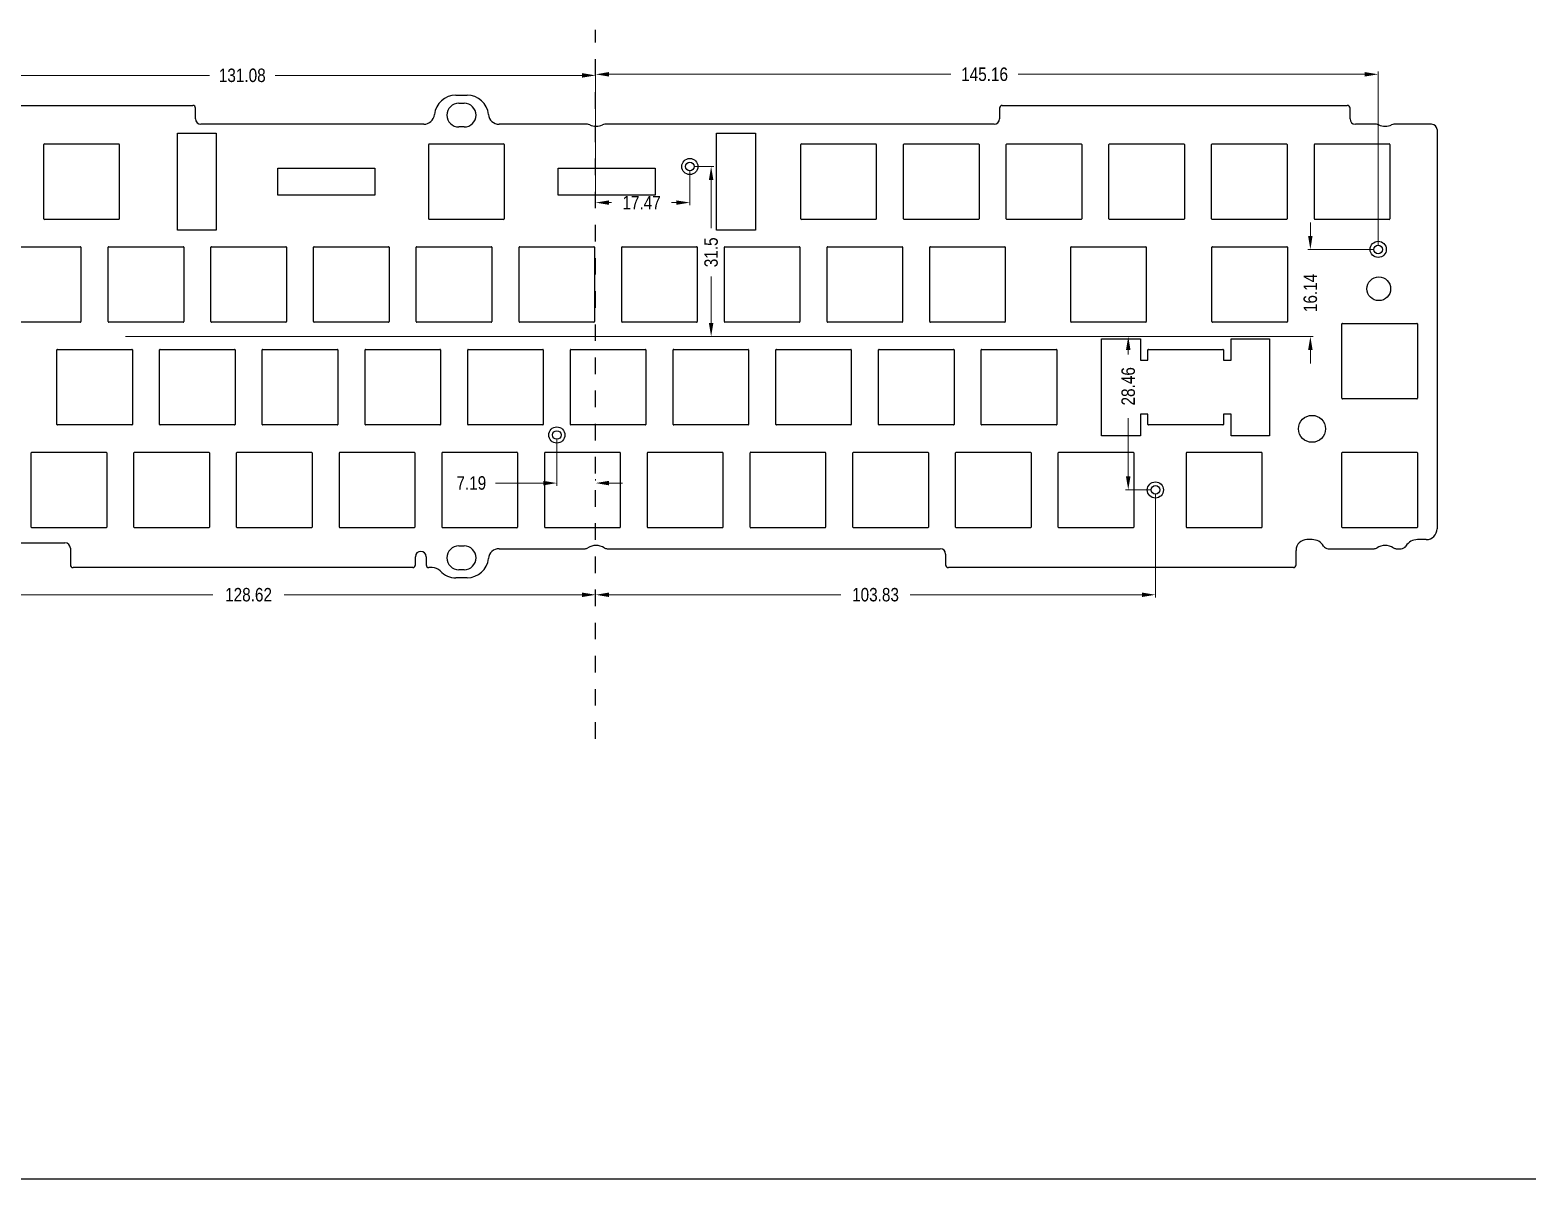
# Model space of a CAD drawing. Header units: millimetres. Extents: x 1477 to 3041, y -1339 to -925.
# Drawn here: x 1616.4 to 1894.1, y -1338.8 to -1125.8 of the extents above; entities that cross this region are included whole.
import ezdxf

# ---------------------------------------------------------------- set-up
doc = ezdxf.new("R2010")
doc.units = ezdxf.units.MM
doc.header["$LTSCALE"] = 30.734
doc.header["$PDMODE"] = 3
doc.header["$PDSIZE"] = 8
doc.linetypes.add('HIDDEN', pattern=[0.2, 0.1, -0.1])
doc.layers.get('0').update_dxf_attribs({"linetype": 'CONTINUOUS'})
doc.layers.get('Defpoints').update_dxf_attribs({"linetype": 'CONTINUOUS'})
doc.styles.get("Standard").update_dxf_attribs({"font": 'txt', "width": 0.85})
doc.dimstyles.new('YanXiu', dxfattribs={"dimscale": 2.5, "dimtxt": 3, "dimasz": 2, "dimexe": 0.66, "dimexo": 0.66, "dimgap": 0.66, "dimtad": 0, "dimdsep": 46, "dimtxsty": 'STANDARD', "dimcen": 0, "dimclrd": 3, "dimclre": 6, "dimclrt": 3, "dimazin": 2, "dimtm": 1e-09, "dimtfac": 1, "dimtofl": 0, "dimtmove": 0, "dimatfit": 3, "dimfxl": 1, "dimlwd": 5, "dimlwe": 5, "dimarcsym": 0})

# ---------------------------------------------------------------- blocks, each defined once
blk = doc.blocks.new('*D115')
at = {"color": 3, "lineweight": 5}
for p, q in [((1592.75, -1211.79), (1592.75, -1230.97)), ((1721.36, -1229.72), (1721.36, -1229.97)), ((1595.25, -1230.47), (1650.38, -1230.47)), ((1718.86, -1230.47), (1663.6, -1230.47))]:
    blk.add_line(p, q, dxfattribs=at)
at = {"color": 3}
for points in [[(1595.25, -1230.06), (1595.25, -1230.89), (1592.75, -1230.47)], [(1718.86, -1230.06), (1718.86, -1230.89), (1721.36, -1230.47)]]:
    blk.add_solid(points, dxfattribs=at)
at = {"layer": 'Defpoints', "color": 0}
for p in [(1592.75, -1211.04), (1721.36, -1230.47), (1721.36, -1230.47)]:
    blk.add_point(p, dxfattribs=at)
at = {"color": 3, "insert": (1656.99, -1230.47), "char_height": 2.5, "attachment_point": 5}
blk.add_mtext('128.62', dxfattribs=at)
blk = doc.blocks.new('*D118')
at = {"color": 3, "lineweight": 5}
for p, q in [((1714.17, -1201.6), (1714.17, -1210.26)), ((1711.67, -1209.76), (1702.79, -1209.76)), ((1721.36, -1209.01), (1721.36, -1209.26)), ((1723.86, -1209.76), (1726.36, -1209.76))]:
    blk.add_line(p, q, dxfattribs=at)
at = {"color": 3}
for points in [[(1711.67, -1209.35), (1711.67, -1210.18), (1714.17, -1209.76)], [(1723.86, -1209.35), (1723.86, -1210.18), (1721.36, -1209.76)]]:
    blk.add_solid(points, dxfattribs=at)
at = {"layer": 'Defpoints', "color": 0}
for p in [(1714.17, -1200.85), (1721.36, -1209.76), (1721.36, -1209.76)]:
    blk.add_point(p, dxfattribs=at)
at = {"color": 3, "insert": (1698.31, -1209.76), "char_height": 2.5, "attachment_point": 5}
blk.add_mtext('7.19', dxfattribs=at)
blk = doc.blocks.new('*D119')
at = {"color": 3, "lineweight": 5}
for p, q in [((1590.28, -1150.33), (1590.28, -1133.68)), ((1592.78, -1134.18), (1649.75, -1134.18)), ((1718.86, -1134.18), (1661.9, -1134.18)), ((1721.36, -1147.1), (1721.36, -1133.68))]:
    blk.add_line(p, q, dxfattribs=at)
at = {"color": 3}
for points in [[(1592.78, -1133.76), (1592.78, -1134.6), (1590.28, -1134.18)], [(1718.86, -1133.76), (1718.86, -1134.6), (1721.36, -1134.18)]]:
    blk.add_solid(points, dxfattribs=at)
at = {"layer": 'Defpoints', "color": 0}
for p in [(1721.36, -1134.18), (1721.36, -1147.85), (1590.28, -1151.08)]:
    blk.add_point(p, dxfattribs=at)
at = {"color": 3, "insert": (1655.82, -1134.18), "char_height": 2.5, "attachment_point": 5}
blk.add_mtext('131.08', dxfattribs=at)
blk = doc.blocks.new('*D121')
at = {"color": 3, "lineweight": 5}
for p, q in [((1739.59, -1151.08), (1743.29, -1151.08)), ((1742.79, -1153.58), (1742.79, -1162.49)), ((1742.79, -1180.08), (1742.79, -1171.46)), ((1739.59, -1182.58), (1743.29, -1182.58))]:
    blk.add_line(p, q, dxfattribs=at)
at = {"color": 3}
for points in [[(1742.37, -1153.58), (1743.21, -1153.58), (1742.79, -1151.08)], [(1742.37, -1180.08), (1743.21, -1180.08), (1742.79, -1182.58)]]:
    blk.add_solid(points, dxfattribs=at)
at = {"layer": 'Defpoints', "color": 0}
for p in [(1738.84, -1151.08), (1738.84, -1182.58), (1742.79, -1182.58)]:
    blk.add_point(p, dxfattribs=at)
at = {"color": 3, "insert": (1742.79, -1166.98), "char_height": 2.5, "attachment_point": 5, "rotation": 90}
blk.add_mtext('31.5', dxfattribs=at)
blk = doc.blocks.new('*D116')
at = {"color": 3, "lineweight": 5}
for p, q in [((1721.36, -1134.18), (1721.36, -1158.26)), ((1738.84, -1151.83), (1738.84, -1158.26)), ((1723.86, -1157.76), (1724.34, -1157.76)), ((1736.34, -1157.76), (1735.44, -1157.76))]:
    blk.add_line(p, q, dxfattribs=at)
at = {"color": 3}
for points in [[(1723.86, -1157.35), (1723.86, -1158.18), (1721.36, -1157.76)], [(1736.34, -1157.35), (1736.34, -1158.18), (1738.84, -1157.76)]]:
    blk.add_solid(points, dxfattribs=at)
at = {"layer": 'Defpoints', "color": 0}
for p in [(1721.36, -1133.43), (1738.84, -1151.08), (1721.36, -1157.76)]:
    blk.add_point(p, dxfattribs=at)
at = {"color": 3, "insert": (1729.89, -1157.76), "char_height": 2.5, "attachment_point": 5}
blk.add_mtext('17.47', dxfattribs=at)
blk = doc.blocks.new('*D124')
at = {"color": 3, "lineweight": 5}
for p, q in [((1825.19, -1211.79), (1825.19, -1230.97)), ((1721.36, -1229.72), (1721.36, -1229.97)), ((1723.86, -1230.47), (1766.85, -1230.47)), ((1822.69, -1230.47), (1779.71, -1230.47))]:
    blk.add_line(p, q, dxfattribs=at)
at = {"color": 3}
for points in [[(1723.86, -1230.06), (1723.86, -1230.89), (1721.36, -1230.47)], [(1822.69, -1230.06), (1822.69, -1230.89), (1825.19, -1230.47)]]:
    blk.add_solid(points, dxfattribs=at)
at = {"layer": 'Defpoints', "color": 0}
for p in [(1825.19, -1211.04), (1721.36, -1230.47), (1721.36, -1230.47)]:
    blk.add_point(p, dxfattribs=at)
at = {"color": 3, "insert": (1773.28, -1230.47), "char_height": 2.5, "attachment_point": 5}
blk.add_mtext('103.83', dxfattribs=at)
blk = doc.blocks.new('*D125')
at = {"color": 3, "lineweight": 5}
for p, q in [((1721.36, -1137.73), (1721.36, -1133.48)), ((1723.86, -1133.98), (1787.25, -1133.98)), ((1864.02, -1133.98), (1799.76, -1133.98)), ((1866.52, -1165.69), (1866.52, -1133.48))]:
    blk.add_line(p, q, dxfattribs=at)
at = {"color": 3}
for points in [[(1723.86, -1133.56), (1723.86, -1134.39), (1721.36, -1133.98)], [(1864.02, -1133.56), (1864.02, -1134.39), (1866.52, -1133.98)]]:
    blk.add_solid(points, dxfattribs=at)
at = {"layer": 'Defpoints', "color": 0}
for p in [(1721.36, -1133.98), (1721.36, -1138.48), (1866.52, -1166.44)]:
    blk.add_point(p, dxfattribs=at)
at = {"color": 3, "insert": (1793.51, -1133.98), "char_height": 2.5, "attachment_point": 5}
blk.add_mtext('145.16', dxfattribs=at)
blk = doc.blocks.new('*D126')
at = {"color": 3, "lineweight": 5}
for p, q in [((1634.14, -1182.58), (1820.66, -1182.58)), ((1820.16, -1185.08), (1820.16, -1185.92)), ((1820.16, -1208.54), (1820.16, -1197.72)), ((1824.44, -1211.04), (1819.66, -1211.04))]:
    blk.add_line(p, q, dxfattribs=at)
at = {"color": 3}
for points in [[(1819.74, -1185.08), (1820.57, -1185.08), (1820.16, -1182.58)], [(1819.74, -1208.54), (1820.57, -1208.54), (1820.16, -1211.04)]]:
    blk.add_solid(points, dxfattribs=at)
at = {"layer": 'Defpoints', "color": 0}
for p in [(1633.39, -1182.58), (1820.16, -1182.58), (1825.19, -1211.04)]:
    blk.add_point(p, dxfattribs=at)
at = {"color": 3, "insert": (1820.16, -1191.82), "char_height": 2.5, "attachment_point": 5, "rotation": 90}
blk.add_mtext('28.46', dxfattribs=at)
blk = doc.blocks.new('*D122')
at = {"color": 3, "lineweight": 5}
for p, q in [((1853.94, -1163.94), (1853.94, -1161.44)), ((1865.77, -1166.44), (1853.44, -1166.44)), ((1675.47, -1182.58), (1854.44, -1182.58)), ((1853.94, -1185.08), (1853.94, -1187.58))]:
    blk.add_line(p, q, dxfattribs=at)
at = {"color": 3}
for points in [[(1853.52, -1163.94), (1854.35, -1163.94), (1853.94, -1166.44)], [(1853.52, -1185.08), (1854.35, -1185.08), (1853.94, -1182.58)]]:
    blk.add_solid(points, dxfattribs=at)
at = {"layer": 'Defpoints', "color": 0}
for p in [(1866.52, -1166.44), (1674.72, -1182.58), (1853.94, -1182.58)]:
    blk.add_point(p, dxfattribs=at)
at = {"color": 3, "insert": (1853.94, -1174.51), "char_height": 2.5, "attachment_point": 5, "rotation": 90}
blk.add_mtext('16.14', dxfattribs=at)

msp = doc.modelspace()

# ---------------------------------------------------------------- linework, layer by layer
at = {"color": 6, "linetype": 'HIDDEN'}
msp.add_line((1721.365, -1257.169), (1721.365, -1125.753), dxfattribs=at)
at = {"color": 7, "linetype": 'Continuous'}
for p, q in [((1695.452, -1137.836), (1697.512, -1137.836)), ((1582.648, -1139.736), (1646.648, -1139.736)), ((1647.148, -1142.236), (1647.148, -1140.236)), ((1695.982, -1139.336), (1696.982, -1139.336)), ((1796.293, -1140.236), (1796.293, -1142.236)), ((1796.793, -1139.736), (1860.793, -1139.736)), ((1861.293, -1142.236), (1861.293, -1140.236)), ((1689.482, -1143.236), (1648.148, -1143.236)), ((1696.982, -1143.736), (1695.982, -1143.736)), ((1719.842, -1143.236), (1703.482, -1143.236)), ((1795.293, -1143.236), (1723.072, -1143.236)), ((1866.199, -1143.236), (1862.293, -1143.236)), ((1876.43, -1143.236), (1869.43, -1143.236)), ((1643.805, -1144.886), (1651.005, -1144.886)), ((1643.805, -1162.886), (1643.805, -1144.886)), ((1651.005, -1144.886), (1651.005, -1162.886)), ((1743.805, -1144.886), (1751.005, -1144.886)), ((1743.805, -1162.886), (1743.805, -1144.886)), ((1751.005, -1144.886), (1751.005, -1162.886)), ((1877.43, -1144.236), (1877.43, -1218.236)), ((1619.01, -1160.786), (1619.01, -1146.986)), ((1619.11, -1146.886), (1632.91, -1146.886)), ((1633.01, -1146.986), (1633.01, -1160.786)), ((1690.405, -1160.786), (1690.405, -1146.986)), ((1690.505, -1146.886), (1704.305, -1146.886)), ((1704.405, -1146.986), (1704.405, -1160.786)), ((1759.43, -1160.786), (1759.43, -1146.986)), ((1759.53, -1146.886), (1773.33, -1146.886)), ((1773.43, -1146.986), (1773.43, -1160.786)), ((1778.48, -1160.786), (1778.48, -1146.986)), ((1778.58, -1146.886), (1792.38, -1146.886)), ((1792.48, -1146.986), (1792.48, -1160.786)), ((1797.53, -1160.786), (1797.53, -1146.986)), ((1797.63, -1146.886), (1811.43, -1146.886)), ((1811.53, -1146.986), (1811.53, -1160.786)), ((1816.58, -1160.786), (1816.58, -1146.986)), ((1816.68, -1146.886), (1830.48, -1146.886)), ((1830.58, -1146.986), (1830.58, -1160.786)), ((1835.63, -1160.786), (1835.63, -1146.986)), ((1835.73, -1146.886), (1849.53, -1146.886)), ((1849.63, -1146.986), (1849.63, -1160.786)), ((1854.68, -1160.786), (1854.68, -1146.986)), ((1854.78, -1146.886), (1868.58, -1146.886)), ((1868.68, -1146.986), (1868.68, -1160.786)), ((1662.405, -1151.386), (1680.405, -1151.386)), ((1662.405, -1156.386), (1662.405, -1151.386)), ((1680.405, -1151.386), (1680.405, -1156.386)), ((1714.405, -1151.386), (1732.405, -1151.386)), ((1714.405, -1156.386), (1714.405, -1151.386)), ((1732.405, -1151.386), (1732.405, -1156.386)), ((1680.405, -1156.386), (1662.405, -1156.386)), ((1732.405, -1156.386), (1714.405, -1156.386)), ((1632.91, -1160.886), (1619.11, -1160.886)), ((1651.005, -1162.886), (1643.805, -1162.886)), ((1704.305, -1160.886), (1690.505, -1160.886)), ((1751.005, -1162.886), (1743.805, -1162.886)), ((1773.33, -1160.886), (1759.53, -1160.886)), ((1792.38, -1160.886), (1778.58, -1160.886)), ((1811.43, -1160.886), (1797.63, -1160.886)), ((1830.48, -1160.886), (1816.68, -1160.886)), ((1849.53, -1160.886), (1835.73, -1160.886)), ((1868.58, -1160.886), (1854.78, -1160.886)), ((1612.005, -1165.936), (1625.805, -1165.936)), ((1625.905, -1166.036), (1625.905, -1179.836)), ((1630.955, -1179.836), (1630.955, -1166.036)), ((1631.055, -1165.936), (1644.855, -1165.936)), ((1644.955, -1166.036), (1644.955, -1179.836)), ((1650.005, -1179.836), (1650.005, -1166.036)), ((1650.105, -1165.936), (1663.905, -1165.936)), ((1664.005, -1166.036), (1664.005, -1179.836)), ((1669.055, -1179.836), (1669.055, -1166.036)), ((1669.155, -1165.936), (1682.955, -1165.936)), ((1683.055, -1166.036), (1683.055, -1179.836)), ((1688.105, -1179.836), (1688.105, -1166.036)), ((1688.205, -1165.936), (1702.005, -1165.936)), ((1702.105, -1166.036), (1702.105, -1179.836)), ((1707.155, -1179.836), (1707.155, -1166.036)), ((1707.255, -1165.936), (1721.055, -1165.936)), ((1721.155, -1166.036), (1721.155, -1179.836)), ((1726.205, -1179.836), (1726.205, -1166.036)), ((1726.305, -1165.936), (1740.105, -1165.936)), ((1740.205, -1166.036), (1740.205, -1179.836)), ((1745.255, -1179.836), (1745.255, -1166.036)), ((1745.355, -1165.936), (1759.155, -1165.936)), ((1759.255, -1166.036), (1759.255, -1179.836)), ((1764.305, -1179.836), (1764.305, -1166.036)), ((1764.405, -1165.936), (1778.205, -1165.936)), ((1778.305, -1166.036), (1778.305, -1179.836)), ((1783.355, -1179.836), (1783.355, -1166.036)), ((1783.455, -1165.936), (1797.255, -1165.936)), ((1797.355, -1166.036), (1797.355, -1179.836)), ((1809.5, -1179.836), (1809.5, -1166.036)), ((1809.6, -1165.936), (1823.4, -1165.936)), ((1823.5, -1166.036), (1823.5, -1179.836)), ((1835.675, -1179.836), (1835.675, -1166.036)), ((1835.775, -1165.936), (1849.575, -1165.936)), ((1849.675, -1166.036), (1849.675, -1179.836)), ((1625.805, -1179.936), (1612.005, -1179.936)), ((1644.855, -1179.936), (1631.055, -1179.936)), ((1663.905, -1179.936), (1650.105, -1179.936)), ((1682.955, -1179.936), (1669.155, -1179.936)), ((1702.005, -1179.936), (1688.205, -1179.936)), ((1721.055, -1179.936), (1707.255, -1179.936)), ((1740.105, -1179.936), (1726.305, -1179.936)), ((1759.155, -1179.936), (1745.355, -1179.936)), ((1778.205, -1179.936), (1764.405, -1179.936)), ((1797.255, -1179.936), (1783.455, -1179.936)), ((1823.4, -1179.936), (1809.6, -1179.936)), ((1849.575, -1179.936), (1835.775, -1179.936)), ((1859.9, -1180.148), (1873.7, -1180.148)), ((1859.8, -1194.048), (1859.8, -1180.248)), ((1873.8, -1180.248), (1873.8, -1194.048)), ((1621.445, -1198.886), (1621.445, -1185.086)), ((1621.545, -1184.986), (1635.345, -1184.986)), ((1635.445, -1185.086), (1635.445, -1198.886)), ((1640.495, -1198.886), (1640.495, -1185.086)), ((1640.595, -1184.986), (1654.395, -1184.986)), ((1654.495, -1185.086), (1654.495, -1198.886)), ((1659.545, -1198.886), (1659.545, -1185.086)), ((1659.645, -1184.986), (1673.445, -1184.986)), ((1673.545, -1185.086), (1673.545, -1198.886)), ((1678.595, -1198.886), (1678.595, -1185.086)), ((1678.695, -1184.986), (1692.495, -1184.986)), ((1692.595, -1185.086), (1692.595, -1198.886)), ((1697.645, -1198.886), (1697.645, -1185.086)), ((1697.745, -1184.986), (1711.545, -1184.986)), ((1711.645, -1185.086), (1711.645, -1198.886)), ((1716.695, -1198.886), (1716.695, -1185.086)), ((1716.795, -1184.986), (1730.595, -1184.986)), ((1730.695, -1185.086), (1730.695, -1198.886)), ((1735.745, -1198.886), (1735.745, -1185.086)), ((1735.845, -1184.986), (1749.645, -1184.986)), ((1749.745, -1185.086), (1749.745, -1198.886)), ((1754.795, -1198.886), (1754.795, -1185.086)), ((1754.895, -1184.986), (1768.695, -1184.986)), ((1768.795, -1185.086), (1768.795, -1198.886)), ((1773.845, -1198.886), (1773.845, -1185.086)), ((1773.945, -1184.986), (1787.745, -1184.986)), ((1787.845, -1185.086), (1787.845, -1198.886)), ((1792.895, -1198.886), (1792.895, -1185.086)), ((1792.995, -1184.986), (1806.795, -1184.986)), ((1806.895, -1185.086), (1806.895, -1198.886)), ((1815.205, -1201.001), (1815.205, -1183.001)), ((1815.205, -1183.001), (1822.405, -1183.001)), ((1822.405, -1183.001), (1822.405, -1187.001)), ((1823.805, -1187.001), (1823.805, -1185.086)), ((1823.905, -1184.986), (1837.705, -1184.986)), ((1837.805, -1185.086), (1837.805, -1187.001)), ((1839.233, -1187.001), (1839.233, -1183.001)), ((1839.233, -1183.001), (1846.376, -1183.001)), ((1846.376, -1183.001), (1846.376, -1201.001)), ((1822.405, -1187.001), (1823.805, -1187.001)), ((1837.805, -1187.001), (1839.233, -1187.001)), ((1873.7, -1194.148), (1859.9, -1194.148)), ((1635.345, -1198.986), (1621.545, -1198.986)), ((1654.395, -1198.986), (1640.595, -1198.986)), ((1673.445, -1198.986), (1659.645, -1198.986)), ((1692.495, -1198.986), (1678.695, -1198.986)), ((1711.545, -1198.986), (1697.745, -1198.986)), ((1730.595, -1198.986), (1716.795, -1198.986)), ((1749.645, -1198.986), (1735.845, -1198.986)), ((1768.695, -1198.986), (1754.895, -1198.986)), ((1787.745, -1198.986), (1773.945, -1198.986)), ((1806.795, -1198.986), (1792.995, -1198.986)), ((1822.405, -1197.001), (1822.405, -1201.001)), ((1823.805, -1197.001), (1822.405, -1197.001)), ((1823.805, -1198.886), (1823.805, -1197.001)), ((1837.705, -1198.986), (1823.905, -1198.986)), ((1837.805, -1197.001), (1837.805, -1198.886)), ((1839.233, -1197.001), (1837.805, -1197.001)), ((1839.233, -1201.001), (1839.233, -1197.001)), ((1822.405, -1201.001), (1815.205, -1201.001)), ((1846.376, -1201.001), (1839.233, -1201.001)), ((1616.68, -1217.936), (1616.68, -1204.136)), ((1616.78, -1204.036), (1630.58, -1204.036)), ((1630.68, -1204.136), (1630.68, -1217.936)), ((1635.73, -1217.936), (1635.73, -1204.136)), ((1635.83, -1204.036), (1649.63, -1204.036)), ((1649.73, -1204.136), (1649.73, -1217.936)), ((1654.78, -1217.936), (1654.78, -1204.136)), ((1654.88, -1204.036), (1668.68, -1204.036)), ((1668.78, -1204.136), (1668.78, -1217.936)), ((1673.83, -1217.936), (1673.83, -1204.136)), ((1673.93, -1204.036), (1687.73, -1204.036)), ((1687.83, -1204.136), (1687.83, -1217.936)), ((1692.88, -1217.936), (1692.88, -1204.136)), ((1692.98, -1204.036), (1706.78, -1204.036)), ((1706.88, -1204.136), (1706.88, -1217.936)), ((1711.93, -1217.936), (1711.93, -1204.136)), ((1712.03, -1204.036), (1725.83, -1204.036)), ((1725.93, -1204.136), (1725.93, -1217.936)), ((1730.98, -1217.936), (1730.98, -1204.136)), ((1731.08, -1204.036), (1744.88, -1204.036)), ((1744.98, -1204.136), (1744.98, -1217.936)), ((1750.03, -1217.936), (1750.03, -1204.136)), ((1750.13, -1204.036), (1763.93, -1204.036)), ((1764.03, -1204.136), (1764.03, -1217.936)), ((1769.08, -1217.936), (1769.08, -1204.136)), ((1769.18, -1204.036), (1782.98, -1204.036)), ((1783.08, -1204.136), (1783.08, -1217.936)), ((1788.13, -1217.936), (1788.13, -1204.136)), ((1788.23, -1204.036), (1802.03, -1204.036)), ((1802.13, -1204.136), (1802.13, -1217.936)), ((1807.18, -1217.936), (1807.18, -1204.136)), ((1807.28, -1204.036), (1821.08, -1204.036)), ((1821.18, -1204.136), (1821.18, -1217.936)), ((1830.95, -1217.936), (1830.95, -1204.136)), ((1831.05, -1204.036), (1844.85, -1204.036)), ((1844.95, -1204.136), (1844.95, -1217.936)), ((1859.8, -1217.936), (1859.8, -1204.136)), ((1859.9, -1204.036), (1873.7, -1204.036)), ((1873.8, -1204.136), (1873.8, -1217.936)), ((1630.58, -1218.036), (1616.78, -1218.036)), ((1649.63, -1218.036), (1635.83, -1218.036)), ((1668.68, -1218.036), (1654.88, -1218.036)), ((1687.73, -1218.036), (1673.93, -1218.036)), ((1706.78, -1218.036), (1692.98, -1218.036)), ((1725.83, -1218.036), (1712.03, -1218.036)), ((1744.88, -1218.036), (1731.08, -1218.036)), ((1763.93, -1218.036), (1750.13, -1218.036)), ((1782.98, -1218.036), (1769.18, -1218.036)), ((1802.03, -1218.036), (1788.23, -1218.036)), ((1821.08, -1218.036), (1807.28, -1218.036)), ((1844.85, -1218.036), (1831.05, -1218.036)), ((1873.7, -1218.036), (1859.9, -1218.036)), ((1596.32, -1220.836), (1622.934, -1220.836)), ((1623.934, -1221.836), (1623.934, -1224.923)), ((1623.934, -1221.836), (1623.934, -1224.923)), ((1695.982, -1221.423), (1696.982, -1221.423)), ((1854.258, -1220.236), (1853.293, -1220.236)), ((1875.43, -1220.236), (1873.798, -1220.236)), ((1687.934, -1224.923), (1687.934, -1223.423)), ((1689.934, -1223.423), (1689.934, -1224.923)), ((1703.482, -1221.923), (1719.405, -1221.923)), ((1723.509, -1221.923), (1785.293, -1221.923)), ((1786.293, -1222.923), (1786.293, -1224.923)), ((1851.293, -1224.923), (1851.293, -1222.236)), ((1857.253, -1221.923), (1865.763, -1221.923)), ((1869.867, -1221.923), (1870.804, -1221.923)), ((1662.434, -1225.423), (1624.434, -1225.423)), ((1687.434, -1225.423), (1624.434, -1225.423)), ((1691.071, -1225.423), (1690.434, -1225.423)), ((1697.512, -1227.323), (1695.452, -1227.323)), ((1696.982, -1225.823), (1695.982, -1225.823)), ((1850.793, -1225.423), (1786.793, -1225.423)), ((2104.708, -1338.795), (1477.026, -1338.795))]:
    msp.add_line(p, q, dxfattribs=at)
at = {"color": 2, "linetype": 'Continuous'}
for centre, radius in [((1738.839, -1151.077), 1.5), ((1738.839, -1151.077), 0.8), ((1866.525, -1166.436), 1.5), ((1866.525, -1166.436), 0.8), ((1714.17, -1200.848), 1.5), ((1714.17, -1200.848), 0.8), ((1825.195, -1211.036), 1.5), ((1825.195, -1211.036), 0.8)]:
    msp.add_circle(centre, radius, dxfattribs=at)
at = {"color": 7, "linetype": 'Continuous'}
for centre, radius in [((1866.63, -1173.736), 2.2), ((1854.258, -1199.708), 2.5)]:
    msp.add_circle(centre, radius, dxfattribs=at)
for centre, radius, start, end in [((1695.452, -1141.836), 4, 90, 174.26083), ((1697.512, -1141.836), 4, 5.73917, 90), ((1646.648, -1140.236), 0.5, 360, 90), ((1695.982, -1141.536), 2.2, 90, 270), ((1696.982, -1141.536), 2.2, 270, 90), ((1703.482, -1141.236), 2, 270, 270), ((1796.793, -1140.236), 0.5, 90, 180), ((1860.793, -1140.236), 0.5, 360, 90), ((1648.148, -1142.236), 1, 180, 270), ((1689.482, -1141.236), 2, 270, 354.26083), ((1703.482, -1141.236), 2, 185.73917, 270), ((1719.842, -1144.236), 1, 64.84583, 90), ((1721.457, -1140.796), 2.8, 244.84583, 295.15417), ((1723.072, -1144.236), 1, 90, 115.15417), ((1795.293, -1142.236), 1, 270, 0), ((1862.293, -1142.236), 1, 180, 270), ((1866.199, -1144.236), 1, 64.84583, 90), ((1867.815, -1140.796), 2.8, 244.84583, 295.15417), ((1869.43, -1144.236), 1, 90, 115.15417), ((1876.43, -1144.236), 1, 0, 90), ((1619.11, -1146.986), 0.1, 90, 180), ((1632.91, -1146.986), 0.1, 0, 90), ((1690.505, -1146.986), 0.1, 90, 180), ((1704.305, -1146.986), 0.1, 0, 90), ((1759.53, -1146.986), 0.1, 90, 180), ((1773.33, -1146.986), 0.1, 0, 90), ((1778.58, -1146.986), 0.1, 90, 180), ((1792.38, -1146.986), 0.1, 0, 90), ((1797.63, -1146.986), 0.1, 90, 180), ((1811.43, -1146.986), 0.1, 0, 90), ((1816.68, -1146.986), 0.1, 90, 180), ((1830.48, -1146.986), 0.1, 0, 90), ((1835.73, -1146.986), 0.1, 90, 180), ((1849.53, -1146.986), 0.1, 0, 90), ((1854.78, -1146.986), 0.1, 90, 180), ((1868.58, -1146.986), 0.1, 0, 90), ((1619.11, -1160.786), 0.1, 180, 270), ((1632.91, -1160.786), 0.1, 270, 0), ((1690.505, -1160.786), 0.1, 180, 270), ((1704.305, -1160.786), 0.1, 270, 0), ((1759.53, -1160.786), 0.1, 180, 270), ((1773.33, -1160.786), 0.1, 270, 0), ((1778.58, -1160.786), 0.1, 180, 270), ((1792.38, -1160.786), 0.1, 270, 0), ((1797.63, -1160.786), 0.1, 180, 270), ((1811.43, -1160.786), 0.1, 270, 0), ((1816.68, -1160.786), 0.1, 180, 270), ((1830.48, -1160.786), 0.1, 270, 0), ((1835.73, -1160.786), 0.1, 180, 270), ((1849.53, -1160.786), 0.1, 270, 0), ((1854.78, -1160.786), 0.1, 180, 270), ((1868.58, -1160.786), 0.1, 270, 0), ((1625.805, -1166.036), 0.1, 0, 90), ((1631.055, -1166.036), 0.1, 90, 180), ((1644.855, -1166.036), 0.1, 0, 90), ((1650.105, -1166.036), 0.1, 90, 180), ((1663.905, -1166.036), 0.1, 0, 90), ((1669.155, -1166.036), 0.1, 90, 180), ((1682.955, -1166.036), 0.1, 0, 90), ((1688.205, -1166.036), 0.1, 90, 180), ((1702.005, -1166.036), 0.1, 0, 90), ((1707.255, -1166.036), 0.1, 90, 180), ((1721.055, -1166.036), 0.1, 0, 90), ((1726.305, -1166.036), 0.1, 90, 180), ((1740.105, -1166.036), 0.1, 0, 90), ((1745.355, -1166.036), 0.1, 90, 180), ((1759.155, -1166.036), 0.1, 0, 90), ((1764.405, -1166.036), 0.1, 90, 180), ((1778.205, -1166.036), 0.1, 0, 90), ((1783.455, -1166.036), 0.1, 90, 180), ((1797.255, -1166.036), 0.1, 0, 90), ((1809.6, -1166.036), 0.1, 90, 180), ((1823.4, -1166.036), 0.1, 0, 90), ((1835.775, -1166.036), 0.1, 90, 180), ((1849.575, -1166.036), 0.1, 0, 90), ((1625.805, -1179.836), 0.1, 270, 0), ((1631.055, -1179.836), 0.1, 180, 270), ((1644.855, -1179.836), 0.1, 270, 0), ((1650.105, -1179.836), 0.1, 180, 270), ((1663.905, -1179.836), 0.1, 270, 0), ((1669.155, -1179.836), 0.1, 180, 270), ((1682.955, -1179.836), 0.1, 270, 0), ((1688.205, -1179.836), 0.1, 180, 270), ((1702.005, -1179.836), 0.1, 270, 0), ((1707.255, -1179.836), 0.1, 180, 270), ((1721.055, -1179.836), 0.1, 270, 0), ((1726.305, -1179.836), 0.1, 180, 270), ((1740.105, -1179.836), 0.1, 270, 0), ((1745.355, -1179.836), 0.1, 180, 270), ((1759.155, -1179.836), 0.1, 270, 0), ((1764.405, -1179.836), 0.1, 180, 270), ((1778.205, -1179.836), 0.1, 270, 0), ((1783.455, -1179.836), 0.1, 180, 270), ((1797.255, -1179.836), 0.1, 270, 0), ((1809.6, -1179.836), 0.1, 180, 270), ((1823.4, -1179.836), 0.1, 270, 0), ((1835.775, -1179.836), 0.1, 180, 270), ((1849.575, -1179.836), 0.1, 270, 0), ((1859.9, -1180.248), 0.1, 90, 180), ((1873.7, -1180.248), 0.1, 0, 90), ((1621.545, -1185.086), 0.1, 90, 180), ((1635.345, -1185.086), 0.1, 0, 90), ((1640.595, -1185.086), 0.1, 90, 180), ((1654.395, -1185.086), 0.1, 0, 90), ((1659.645, -1185.086), 0.1, 90, 180), ((1673.445, -1185.086), 0.1, 0, 90), ((1678.695, -1185.086), 0.1, 90, 180), ((1692.495, -1185.086), 0.1, 0, 90), ((1697.745, -1185.086), 0.1, 90, 180), ((1711.545, -1185.086), 0.1, 0, 90), ((1716.795, -1185.086), 0.1, 90, 180), ((1730.595, -1185.086), 0.1, 0, 90), ((1735.845, -1185.086), 0.1, 90, 180), ((1749.645, -1185.086), 0.1, 0, 90), ((1754.895, -1185.086), 0.1, 90, 180), ((1768.695, -1185.086), 0.1, 0, 90), ((1773.945, -1185.086), 0.1, 90, 180), ((1787.745, -1185.086), 0.1, 0, 90), ((1792.995, -1185.086), 0.1, 90, 180), ((1806.795, -1185.086), 0.1, 0, 90), ((1823.905, -1185.086), 0.1, 90, 180), ((1837.705, -1185.086), 0.1, 0, 90), ((1859.9, -1194.048), 0.1, 180, 270), ((1873.7, -1194.048), 0.1, 270, 0), ((1621.545, -1198.886), 0.1, 180, 270), ((1635.345, -1198.886), 0.1, 270, 0), ((1640.595, -1198.886), 0.1, 180, 270), ((1654.395, -1198.886), 0.1, 270, 0), ((1659.645, -1198.886), 0.1, 180, 270), ((1673.445, -1198.886), 0.1, 270, 0), ((1678.695, -1198.886), 0.1, 180, 270), ((1692.495, -1198.886), 0.1, 270, 0), ((1697.745, -1198.886), 0.1, 180, 270), ((1730.595, -1198.886), 0.1, 270, 0), ((1735.845, -1198.886), 0.1, 180, 270), ((1749.645, -1198.886), 0.1, 270, 0), ((1754.895, -1198.886), 0.1, 180, 270), ((1768.695, -1198.886), 0.1, 270, 0), ((1773.945, -1198.886), 0.1, 180, 270), ((1787.745, -1198.886), 0.1, 270, 0), ((1792.995, -1198.886), 0.1, 180, 270), ((1806.795, -1198.886), 0.1, 270, 0), ((1823.905, -1198.886), 0.1, 180, 270), ((1837.705, -1198.886), 0.1, 270, 0), ((1616.78, -1204.136), 0.1, 90, 180), ((1630.58, -1204.136), 0.1, 0, 90), ((1635.83, -1204.136), 0.1, 90, 180), ((1649.63, -1204.136), 0.1, 0, 90), ((1654.88, -1204.136), 0.1, 90, 180), ((1668.68, -1204.136), 0.1, 0, 90), ((1673.93, -1204.136), 0.1, 90, 180), ((1687.73, -1204.136), 0.1, 0, 90), ((1692.98, -1204.136), 0.1, 90, 180), ((1706.78, -1204.136), 0.1, 0, 90), ((1712.03, -1204.136), 0.1, 90, 180), ((1725.83, -1204.136), 0.1, 0, 90), ((1731.08, -1204.136), 0.1, 90, 180), ((1744.88, -1204.136), 0.1, 0, 90), ((1750.13, -1204.136), 0.1, 90, 180), ((1763.93, -1204.136), 0.1, 0, 90), ((1769.18, -1204.136), 0.1, 90, 180), ((1782.98, -1204.136), 0.1, 0, 90), ((1788.23, -1204.136), 0.1, 90, 180), ((1802.03, -1204.136), 0.1, 0, 90), ((1807.28, -1204.136), 0.1, 90, 180), ((1821.08, -1204.136), 0.1, 0, 90), ((1831.05, -1204.136), 0.1, 90, 180), ((1844.85, -1204.136), 0.1, 0, 90), ((1859.9, -1204.136), 0.1, 90, 180), ((1873.7, -1204.136), 0.1, 0, 90), ((1616.78, -1217.936), 0.1, 180, 270), ((1630.58, -1217.936), 0.1, 270, 0), ((1635.83, -1217.936), 0.1, 180, 270), ((1649.63, -1217.936), 0.1, 270, 0), ((1654.88, -1217.936), 0.1, 180, 270), ((1668.68, -1217.936), 0.1, 270, 0), ((1673.93, -1217.936), 0.1, 180, 270), ((1687.73, -1217.936), 0.1, 270, 0), ((1692.98, -1217.936), 0.1, 180, 270), ((1706.78, -1217.936), 0.1, 270, 0), ((1712.03, -1217.936), 0.1, 180, 270), ((1725.83, -1217.936), 0.1, 270, 0), ((1731.08, -1217.936), 0.1, 180, 270), ((1744.88, -1217.936), 0.1, 270, 0), ((1750.13, -1217.936), 0.1, 180, 270), ((1763.93, -1217.936), 0.1, 270, 0), ((1769.18, -1217.936), 0.1, 180, 270), ((1782.98, -1217.936), 0.1, 270, 0), ((1788.23, -1217.936), 0.1, 180, 270), ((1802.03, -1217.936), 0.1, 270, 0), ((1807.28, -1217.936), 0.1, 180, 270), ((1821.08, -1217.936), 0.1, 270, 0), ((1831.05, -1217.936), 0.1, 180, 270), ((1844.85, -1217.936), 0.1, 270, 0), ((1859.9, -1217.936), 0.1, 180, 270), ((1873.7, -1217.936), 0.1, 270, 0), ((1875.43, -1218.236), 2, 270, 0), ((1622.934, -1221.836), 1, 0, 90), ((1622.934, -1221.836), 1, 0, 90), ((1695.982, -1223.623), 2.2, 90, 270), ((1696.982, -1223.623), 2.2, 270, 90), ((1719.405, -1220.923), 1, 270, 302.68329), ((1721.457, -1224.122), 2.8, 57.31671, 122.68329), ((1723.509, -1220.923), 1, 237.31671, 270), ((1853.293, -1222.236), 2, 90, 180), ((1854.258, -1222.736), 2.5, 31.18871, 90), ((1857.253, -1220.923), 1, 211.18871, 270), ((1865.763, -1220.923), 1, 270, 302.68329), ((1867.815, -1224.122), 2.8, 57.31671, 122.68329), ((1869.867, -1220.923), 1, 237.31671, 270), ((1870.804, -1220.923), 1, 270, 328.81129), ((1873.798, -1222.736), 2.5, 90, 148.81129), ((1688.934, -1223.423), 1, 0, 180), ((1697.512, -1223.323), 4, 270, 354.26083), ((1703.482, -1223.923), 2, 90, 174.26083), ((1785.293, -1222.923), 1, 0, 90), ((1624.434, -1224.923), 0.5, 180, 270), ((1624.434, -1224.923), 0.5, 180, 270), ((1687.434, -1224.923), 0.5, 270, 0), ((1690.434, -1224.923), 0.5, 180, 270), ((1691.071, -1227.423), 2, 43.10467, 90), ((1695.452, -1223.323), 4, 223.10467, 270), ((1786.793, -1224.923), 0.5, 180, 270), ((1850.793, -1224.923), 0.5, 270, 0)]:
    msp.add_arc(centre, radius, start, end, dxfattribs=at)
at = {"color": 2, "linetype": 'Continuous'}
for centre, start, end in [((1711.545, -1198.886), 270, 0), ((1716.795, -1198.886), 180, 270)]:
    msp.add_arc(centre, 0.1, start, end, dxfattribs=at)

# ---------------------------------------------------------------- dimensions: what is measured, and where the dimension line sits
for base, p1, p2, angle, picture, middle in [((1721.365, -1134.18), (1590.285, -1151.077), (1721.365, -1147.854), 180, '*D119', (1655.825, -1134.18)), ((1853.936, -1182.58), (1866.525, -1166.436), (1674.716, -1182.58), 270, '*D122', (1853.936, -1174.508)), ((1721.365, -1230.472), (1825.195, -1211.036), (1721.365, -1230.472), 180, '*D124', (1773.28, -1230.472))]:
    dim = msp.add_linear_dim(base=base, p1=p1, p2=p2, angle=angle, dimstyle='YanXiu', override={"dimtxt": 1, "dimasz": 1, "dimexe": 0.2, "dimexo": 0.3, "dimclre": 3})
    dim.commit()
    dim.dimension.update_dxf_attribs({"geometry": picture, "text_midpoint": middle})
for base, p1, p2, angle, picture, middle in [((1721.365, -1133.978), (1866.525, -1166.436), (1721.365, -1138.479), 180, '*D125', (1793.509, -1133.978)), ((1721.365, -1157.764), (1738.839, -1151.077), (1721.365, -1133.43), 180, '*D116', (1729.89, -1157.764)), ((1742.788, -1182.58), (1738.839, -1151.077), (1738.839, -1182.58), 270, '*D121', (1742.788, -1166.977)), ((1820.157, -1182.58), (1825.195, -1211.036), (1633.386, -1182.58), 270, '*D126', (1820.157, -1191.815)), ((1721.364717, -1209.763094), (1714.169724, -1200.848262), (1721.364717, -1209.763094), 180, '*D118', (1698.306138, -1209.763094)), ((1721.365, -1230.472), (1592.747, -1211.036), (1721.365, -1230.472), 180, '*D115', (1656.989, -1230.472))]:
    dim = msp.add_linear_dim(base=base, p1=p1, p2=p2, angle=angle, dimstyle='YanXiu', override={"dimtxt": 1, "dimasz": 1, "dimexe": 0.2, "dimexo": 0.3, "dimclre": 3})
    dim.commit()
    dim.dimension.update_dxf_attribs({"geometry": picture, "text_midpoint": middle, "dimtype": 160})

doc.saveas('drawing.dxf')
